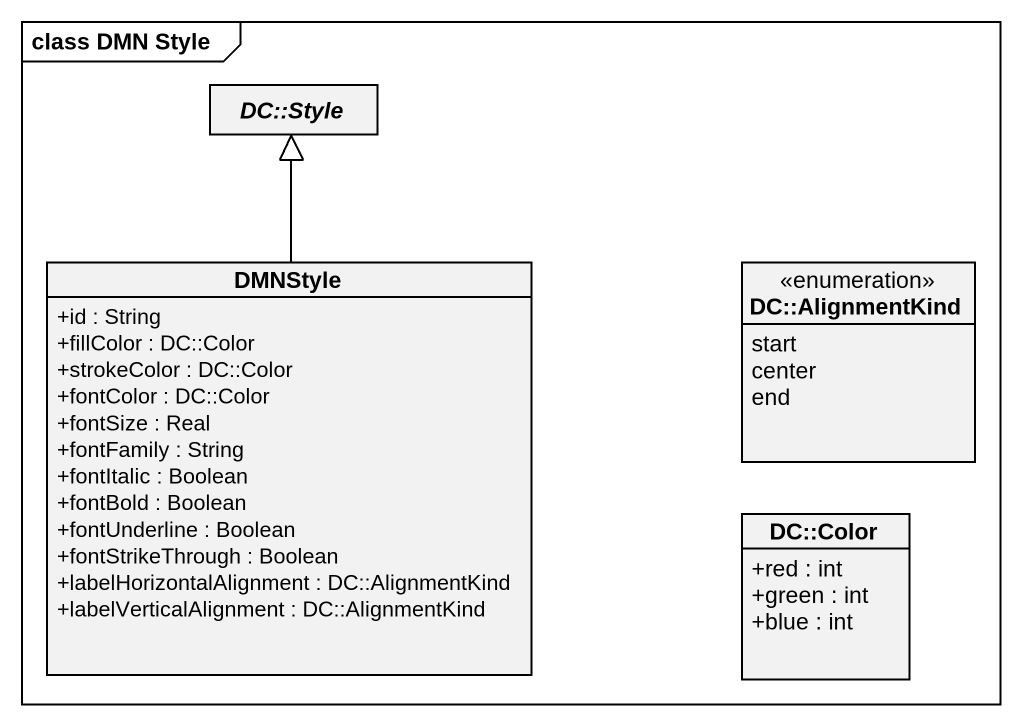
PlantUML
@startuml
mainframe class DMN Style
hide circle
hide empty members
skinparam classAttributeIconSize 0
abstract class "DC::Style" as DC_Style
class DMNStyle {
  +id : String
  +fillColor : DC::Color
  +strokeColor : DC::Color
  +fontColor : DC::Color
  +fontSize : Real
  +fontFamily : String
  +fontItalic : Boolean
  +fontBold : Boolean
  +fontUnderline : Boolean
  +fontStrikeThrough : Boolean
  +labelHorizontalAlignment : DC::AlignmentKind
  +labelVerticalAlignment : DC::AlignmentKind
}
enum "DC::AlignmentKind" as DC_AlignmentKind {
  start
  center
  end
}
class "DC::Color" as DC_Color {
  +red : int
  +green : int
  +blue : int
}
DMNStyle -up-|> DC_Style
@enduml
